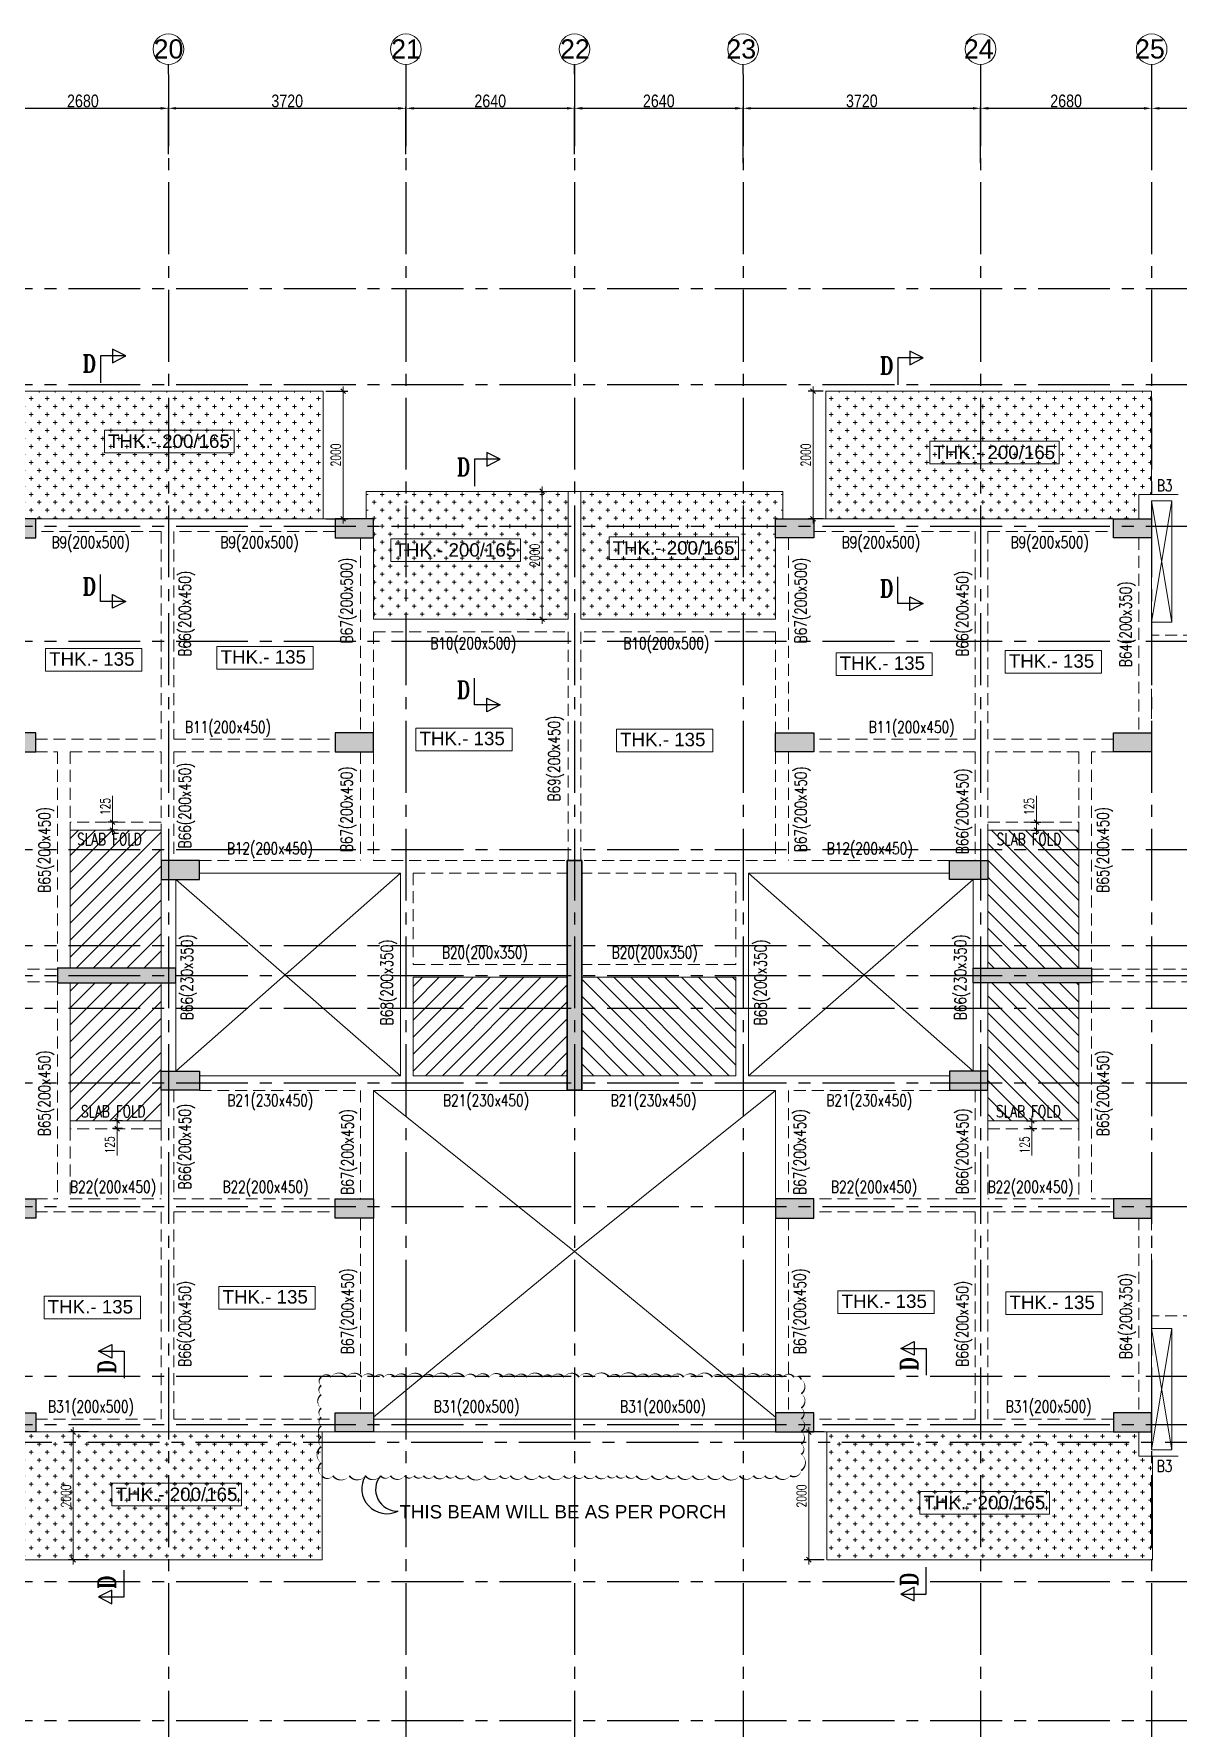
# Model space of a CAD drawing. Header units: millimetres. Extents: x 1255966 to 1543449, y 318653 to 465396.
# Drawn here: x 1395403 to 1413325, y 343870 to 370403 of the extents above; entities that cross this region are included whole.
import ezdxf
from ezdxf.enums import TextEntityAlignment as Align

# ---------------------------------------------------------------- set-up
doc = ezdxf.new("R2010")
doc.units = ezdxf.units.MM
doc.header["$LTSCALE"] = 500
doc.header["$MEASUREMENT"] = 0
doc.header["$PDMODE"] = 34
doc.linetypes.add('HIDDEN', pattern=[0.375, 0.25, -0.125])
doc.linetypes.add('Site$0$CENTER2', pattern=[1.125, 0.75, -0.125, 0.125, -0.125])
doc.layers.get('Defpoints').update_dxf_attribs({"lineweight": 0})
for name, color, linetype in [('3BEAM NO', 6, 'Continuous'), ('area -1', 10, 'Continuous'), ('GLASS', 5, 'Continuous'), ('GRID', 7, 'Continuous'), ('GRID DIM', 7, 'Continuous'), ('S-COLUMN-HATCH', 253, 'Continuous'), ('S-FRAMING PLAN', 4, 'Continuous'), ('sec', 31, 'Continuous'), ('T BEAM N', 3, 'Continuous'), ('TEXT-20', 3, 'Continuous'), ('TOWER AREA COLUMN.', 6, 'Continuous')]:
    doc.layers.add(name, color=color, linetype=linetype)
for name, color, linetype, lineweight in [('CALL', 1, 'Continuous', 18), ('CUT OUT', 1, 'Continuous', 13), ('dim-M', 1, 'Continuous', 15), ('GRID NO.', 7, 'Continuous', 20), ('HATCH', 1, 'Continuous', 5), ('TEXT 01', 3, 'Continuous', 15), ('TOWER AREA BEAM..', 3, 'Continuous', 20), ('TOWER COL HATCH', 253, 'Continuous', 20)]:
    doc.layers.add(name, color=color, linetype=linetype, lineweight=lineweight)
doc.layers.add('STAIR', color=7, linetype='Continuous', true_color=0x3f4f7f)
doc.styles.add('2MM', font='romans.shx', dxfattribs={"width": 0.7})
doc.styles.add('ABHI', font='arial.ttf')
doc.styles.add('D50', font='arial.ttf', dxfattribs={"width": 0.8})
doc.styles.add('RT', font='romant.shx', dxfattribs={"height": 8})
doc.styles.add('S-T', font='romans.shx')
doc.dimstyles.new('INNER DIM', dxfattribs={"dimtxt": 200, "dimasz": 120, "dimexe": 25, "dimexo": 25, "dimgap": 12, "dimtad": 1, "dimdec": 0, "dimrnd": 5, "dimzin": 0, "dimdsep": 46, "dimtxsty": 'D50', "dimcen": 0.09, "dimdle": 25, "dimclrt": 6, "dimadec": 0, "dimazin": 0, "dimtfac": 1, "dimtdec": 0, "dimtofl": 0, "dimtmove": 1, "dimatfit": 3, "dimfxl": 75, "dimtolj": 1, "dimtzin": 0, "dimarcsym": 0})
doc.dimstyles.new('RAJESH', dxfattribs={"dimtxt": 200, "dimasz": 180, "dimexe": 100, "dimexo": 250, "dimgap": 50, "dimtad": 2, "dimdec": 0, "dimzin": 1, "dimdsep": 46, "dimtxsty": '2MM', "dimblk": 'OBLIQUE', "dimcen": 0, "dimdle": 100, "dimclrd": 1, "dimclre": 1, "dimclrt": 3, "dimadec": 0, "dimazin": 0, "dimtfac": 1, "dimtdec": 0, "dimtix": 1, "dimtmove": 2, "dimatfit": 3, "dimfxl": 1, "dimtolj": 1, "dimlwd": -1, "dimarcsym": 0})
pattern_1 = [(90, (-1381890.62, -304839.69), (-125, 125), [62.5, -187.5]), (180, (-1381859.37, -304808.44), (-125, -125), [62.5, -187.5])]
pattern_2 = [(45, (-1381890.62, -304839.69), (-132.582521, 132.582521), [])]

# ---------------------------------------------------------------- blocks, each defined once
blk = doc.blocks.new('A$Ca8bcdc7a')
at = {"layer": 'HATCH', "ltscale": 10}
h = blk.add_hatch(dxfattribs=at)
h.set_pattern_fill('CROSS', color=1, scale=500, angle=90)
h.set_pattern_definition(pattern_1)
h.paths.add_polyline_path([(18045, 7280), (12940, 7280), (12940, 5660), (13140, 5660), (13140, 5280), (18045, 5280)])
h = blk.add_hatch(dxfattribs=at)
h.set_pattern_fill('CROSS', color=1, scale=500, angle=90)
h.set_pattern_definition(pattern_1)
h.paths.add_polyline_path([(21880, 5711), (18715, 5710), (18715, 5280), (18830, 5280), (18830, 3710), (21830, 3710), (21880, 3711)])
h = blk.add_hatch(dxfattribs=at)
h.set_pattern_fill('ANSI31', color=1, scale=1500)
h.set_pattern_definition(pattern_2)
h.paths.add_polyline_path([(15505, -1755), (15505, -370), (15505, -70), (15505, 405), (14080, 405), (14080, -1755)])
h = blk.add_hatch(dxfattribs=at)
h.set_pattern_fill('ANSI31', color=1, scale=1500)
h.set_pattern_definition(pattern_2)
h.paths.add_polyline_path([(14080, -4145), (15505, -4145), (15505, -3670), (15505, -3370), (15505, -1985), (14080, -1985)])
h = blk.add_hatch(dxfattribs=at)
h.set_pattern_fill('ANSI31', color=1, scale=1500)
h.set_pattern_definition(pattern_2)
h.paths.add_polyline_path([(21865, -3440), (21865, -1900), (19455, -1900), (19455, -3440)])
h = blk.add_hatch(dxfattribs=at)
h.set_pattern_fill('CROSS', color=1, scale=500, angle=90)
h.set_pattern_definition(pattern_1)
h.paths.add_polyline_path([(18030, -9020), (13140, -9020), (13140, -9400), (12925, -9400), (12925, -11020), (18030, -11020)])
at = {"layer": 'CUT OUT', "color": 1, "ltscale": 10}
for p, q in [((12625, 5560), (12940, 3660)), ((12940, 5560), (12625, 3660)), ((19255, -270), (15735, -3370)), ((15735, -370), (19255, -3440)), ((21980, -6195), (18830, -3670)), ((18830, -8790), (21980, -6195)), ((12940, -7400), (12625, -9300)), ((12625, -7400), (12940, -9300))]:
    blk.add_line(p, q, dxfattribs=at)
at = {"layer": 'S-FRAMING PLAN', "color": 3, "linetype": 'ByBlock', "lineweight": 20, "ltscale": 10}
for p, q in [((12526, 5660), (13140, 5660)), ((21880, 5710), (21880, 3710)), ((12625, 5560), (12625, 3660)), ((12625, 5560), (12940, 5560)), ((12940, 5280), (12940, 5560)), ((13540, 5280), (18230, 5280)), ((12940, 4980), (12940, 3660)), ((18830, 4980), (18830, 3710)), ((12625, 3660), (12940, 3660)), ((18830, 3710), (21880, 3710)), ((14080, 530), (14080, -1755)), ((15505, 405), (14080, 405)), ((15505, 405), (15505, -70)), ((15505, -370), (15505, -1755)), ((15735, -370), (15735, -1755)), ((16105, -270), (19255, -270)), ((19255, -270), (19255, -3440)), ((14080, -1985), (14080, -4270)), ((15505, -1985), (15505, -3370)), ((15735, -1985), (15735, -3370)), ((19455, -1900), (21865, -1900)), ((19455, -1900), (19455, -3440)), ((16105, -3440), (19255, -3440)), ((19455, -3440), (21865, -3440)), ((15505, -3670), (15505, -4270)), ((18830, -3670), (18830, -5370)), ((18830, -3670), (21865, -3670)), ((15505, -4145), (14080, -4145)), ((18830, -5670), (18830, -8720)), ((12625, -7400), (12625, -9300)), ((12625, -7400), (12940, -7400)), ((12940, -7400), (12940, -8720)), ((12940, -9300), (12940, -9020)), ((13540, -9020), (18230, -9020)), ((18830, -8820), (21980, -8820)), ((18830, -9020), (21980, -9020)), ((12525, -9400), (13140, -9400)), ((12625, -9300), (12940, -9300))]:
    blk.add_line(p, q, dxfattribs=at)
for points in [[(18045, 5280), (18045, 7280), (12940, 7280), (12940, 5660)], [(13140, 5660), (13140, 5280)], [(21980, 5710), (18715, 5710), (18715, 5280)], [(18030, -9020), (18030, -11020), (12925, -11020), (12925, -9400)], [(13140, -9400), (13140, -9020)]]:
    blk.add_lwpolyline(points, dxfattribs=at)
at = {"layer": 'TOWER AREA BEAM..', "color": 3, "linetype": 'HIDDEN', "ltscale": 1.5}
for p, q in [((15505, 5080), (13540, 5080)), ((15505, 5080), (15505, 1830)), ((18230, 5080), (15705, 5080)), ((15705, 5080), (15705, 1830)), ((13140, 4980), (13140, 1930)), ((18630, 4980), (18630, 1930)), ((10010, 3460), (12940, 3460)), ((12940, 3460), (12940, 1930)), ((18830, 3510), (21880, 3510)), ((18830, 3510), (18830, 1930)), ((21880, 3510), (21880, -70)), ((13540, 1830), (15505, 1830)), ((13540, 1630), (13880, 1630)), ((13880, 1630), (13880, -1755)), ((14080, 1630), (14080, 530)), ((14080, 1630), (15505, 1630)), ((15505, 1630), (15505, 405)), ((15705, 1830), (18230, 1830)), ((15705, 1630), (15705, -70)), ((15705, 1630), (18230, 1630)), ((18630, 1630), (18630, -70)), ((18830, 1630), (18830, -70)), ((15505, 530), (14080, 530)), ((16105, -70), (18630, -70)), ((18830, -70), (21865, -70)), ((19455, -270), (19455, -1700)), ((19455, -270), (21865, -270)), ((13880, -1770), (7089, -1770)), ((19455, -1700), (21865, -1700)), ((13880, -1970), (7089, -1970)), ((13880, -1985), (13880, -5370)), ((15705, -3670), (15705, -5370)), ((16105, -3670), (18630, -3670)), ((18630, -3670), (18630, -5370)), ((15505, -4270), (14080, -4270)), ((14080, -4270), (14080, -5370)), ((15505, -4270), (15505, -5370)), ((13540, -5370), (13880, -5370)), ((13540, -5570), (15505, -5570)), ((14080, -5370), (15505, -5370)), ((15505, -5570), (15505, -8820)), ((15705, -5370), (18230, -5370)), ((15705, -5570), (15705, -8820)), ((15705, -5570), (18230, -5570)), ((12940, -5670), (12940, -7200)), ((13140, -5670), (13140, -8720)), ((18630, -5670), (18630, -8720)), ((10010, -7200), (12940, -7200)), ((13540, -8820), (15505, -8820)), ((15705, -8820), (18230, -8820))]:
    blk.add_line(p, q, dxfattribs=at)
blk = doc.blocks.new('GRID MARK')
at = {"layer": 'GRID NO.', "const_width": 50}
blk.add_lwpolyline([(0, -541), (0, -891)], dxfattribs=at)
at = {"layer": 'GRID NO.'}
blk.add_circle((0, 0), 541, dxfattribs=at)
at = {"layer": 'GRID NO.', "style": 'D50', "width": 0.8}
blk.add_attdef('Y1', text='', height=500, dxfattribs=at).set_placement((-33, -267), align=Align.CENTER)
blk = doc.blocks.new('*D29')
at = {"layer": 'Defpoints', "color": 0, "linetype": 'Continuous', "transparency": 16777216}
for p in [(1397511, 258393), (1394831, 257871), (1397511, 257652)]:
    blk.add_point(p, dxfattribs=at)
at = {"layer": 'GRID DIM', "color": 0, "linetype": 'Continuous', "lineweight": -2, "transparency": 16777216}
for p, q in [((1394831, 257896), (1394831, 258418)), ((1397511, 257677), (1397511, 258418))]:
    blk.add_line(p, q, dxfattribs=at)
at = {"layer": 'GRID DIM', "linetype": 'Continuous', "lineweight": -2, "transparency": 16777216}
blk.add_line((1394951, 258393), (1397391, 258393), dxfattribs=at)
at = {"layer": 'GRID DIM', "linetype": 'Continuous', "transparency": 16777216}
for points in [[(1394951, 258413), (1394951, 258373), (1394831, 258393)], [(1397391, 258413), (1397391, 258373), (1397511, 258393)]]:
    blk.add_solid(points, dxfattribs=at)
at = {"layer": 'GRID DIM', "linetype": 'Continuous', "transparency": 16777216, "insert": (1396171, 258507), "char_height": 200, "attachment_point": 5, "style": 'D50'}
blk.add_mtext('\\A1;2680', dxfattribs=at)
blk = doc.blocks.new('*D30')
at = {"layer": 'Defpoints', "color": 0, "linetype": 'Continuous', "transparency": 16777216}
for p in [(1401231, 258393), (1397511, 257652), (1401231, 257652)]:
    blk.add_point(p, dxfattribs=at)
at = {"layer": 'GRID DIM', "color": 0, "linetype": 'Continuous', "lineweight": -2, "transparency": 16777216}
for p, q in [((1397511, 257677), (1397511, 258418)), ((1401231, 257677), (1401231, 258418))]:
    blk.add_line(p, q, dxfattribs=at)
at = {"layer": 'GRID DIM', "linetype": 'Continuous', "lineweight": -2, "transparency": 16777216}
blk.add_line((1397631, 258393), (1401111, 258393), dxfattribs=at)
at = {"layer": 'GRID DIM', "linetype": 'Continuous', "transparency": 16777216}
for points in [[(1397631, 258413), (1397631, 258373), (1397511, 258393)], [(1401111, 258413), (1401111, 258373), (1401231, 258393)]]:
    blk.add_solid(points, dxfattribs=at)
at = {"layer": 'GRID DIM', "linetype": 'Continuous', "transparency": 16777216, "insert": (1399371, 258507), "char_height": 200, "attachment_point": 5, "style": 'D50'}
blk.add_mtext('\\A1;3720', dxfattribs=at)
blk = doc.blocks.new('*D31')
at = {"layer": 'Defpoints', "color": 0, "linetype": 'Continuous', "transparency": 16777216}
for p in [(1403871, 258393), (1401231, 257652), (1403871, 257652)]:
    blk.add_point(p, dxfattribs=at)
at = {"layer": 'GRID DIM', "color": 0, "linetype": 'Continuous', "lineweight": -2, "transparency": 16777216}
for p, q in [((1401231, 257677), (1401231, 258418)), ((1403871, 257677), (1403871, 258418))]:
    blk.add_line(p, q, dxfattribs=at)
at = {"layer": 'GRID DIM', "linetype": 'Continuous', "lineweight": -2, "transparency": 16777216}
blk.add_line((1401351, 258393), (1403751, 258393), dxfattribs=at)
at = {"layer": 'GRID DIM', "linetype": 'Continuous', "transparency": 16777216}
for points in [[(1401351, 258413), (1401351, 258373), (1401231, 258393)], [(1403751, 258413), (1403751, 258373), (1403871, 258393)]]:
    blk.add_solid(points, dxfattribs=at)
at = {"layer": 'GRID DIM', "linetype": 'Continuous', "transparency": 16777216, "insert": (1402551, 258507), "char_height": 200, "attachment_point": 5, "style": 'D50'}
blk.add_mtext('\\A1;2640', dxfattribs=at)
blk = doc.blocks.new('*D32')
at = {"layer": 'Defpoints', "color": 0, "linetype": 'Continuous', "transparency": 16777216}
for p in [(1406511, 258393), (1403871, 257652), (1406511, 257510)]:
    blk.add_point(p, dxfattribs=at)
at = {"layer": 'GRID DIM', "color": 0, "linetype": 'Continuous', "lineweight": -2, "transparency": 16777216}
for p, q in [((1403871, 257677), (1403871, 258418)), ((1406511, 257535), (1406511, 258418))]:
    blk.add_line(p, q, dxfattribs=at)
at = {"layer": 'GRID DIM', "linetype": 'Continuous', "lineweight": -2, "transparency": 16777216}
blk.add_line((1403991, 258393), (1406391, 258393), dxfattribs=at)
at = {"layer": 'GRID DIM', "linetype": 'Continuous', "transparency": 16777216}
for points in [[(1403991, 258413), (1403991, 258373), (1403871, 258393)], [(1406391, 258413), (1406391, 258373), (1406511, 258393)]]:
    blk.add_solid(points, dxfattribs=at)
at = {"layer": 'GRID DIM', "linetype": 'Continuous', "transparency": 16777216, "insert": (1405191, 258507), "char_height": 200, "attachment_point": 5, "style": 'D50'}
blk.add_mtext('\\A1;2640', dxfattribs=at)
blk = doc.blocks.new('*D33')
at = {"layer": 'Defpoints', "color": 0, "linetype": 'Continuous', "transparency": 16777216}
for p in [(1410231, 258393), (1406511, 257510), (1410231, 257510)]:
    blk.add_point(p, dxfattribs=at)
at = {"layer": 'GRID DIM', "color": 0, "linetype": 'Continuous', "lineweight": -2, "transparency": 16777216}
for p, q in [((1406511, 257535), (1406511, 258418)), ((1410231, 257535), (1410231, 258418))]:
    blk.add_line(p, q, dxfattribs=at)
at = {"layer": 'GRID DIM', "linetype": 'Continuous', "lineweight": -2, "transparency": 16777216}
blk.add_line((1406631, 258393), (1410111, 258393), dxfattribs=at)
at = {"layer": 'GRID DIM', "linetype": 'Continuous', "transparency": 16777216}
for points in [[(1406631, 258413), (1406631, 258373), (1406511, 258393)], [(1410111, 258413), (1410111, 258373), (1410231, 258393)]]:
    blk.add_solid(points, dxfattribs=at)
at = {"layer": 'GRID DIM', "linetype": 'Continuous', "transparency": 16777216, "insert": (1408371, 258507), "char_height": 200, "attachment_point": 5, "style": 'D50'}
blk.add_mtext('\\A1;3720', dxfattribs=at)
blk = doc.blocks.new('*D34')
at = {"layer": 'Defpoints', "color": 0, "linetype": 'Continuous', "transparency": 16777216}
for p in [(1412911, 258393), (1410231, 257510), (1412911, 257510)]:
    blk.add_point(p, dxfattribs=at)
at = {"layer": 'GRID DIM', "color": 0, "linetype": 'Continuous', "lineweight": -2, "transparency": 16777216}
for p, q in [((1410231, 257535), (1410231, 258418)), ((1412911, 257535), (1412911, 258418))]:
    blk.add_line(p, q, dxfattribs=at)
at = {"layer": 'GRID DIM', "linetype": 'Continuous', "lineweight": -2, "transparency": 16777216}
blk.add_line((1410351, 258393), (1412791, 258393), dxfattribs=at)
at = {"layer": 'GRID DIM', "linetype": 'Continuous', "transparency": 16777216}
for points in [[(1410351, 258413), (1410351, 258373), (1410231, 258393)], [(1412791, 258413), (1412791, 258373), (1412911, 258393)]]:
    blk.add_solid(points, dxfattribs=at)
at = {"layer": 'GRID DIM', "linetype": 'Continuous', "transparency": 16777216, "insert": (1411571, 258507), "char_height": 200, "attachment_point": 5, "style": 'D50'}
blk.add_mtext('\\A1;2680', dxfattribs=at)
blk = doc.blocks.new('*D35')
at = {"layer": 'Defpoints', "color": 0, "linetype": 'Continuous', "transparency": 16777216}
for p in [(1416441, 258393), (1412911, 257510), (1416441, 257510)]:
    blk.add_point(p, dxfattribs=at)
at = {"layer": 'GRID DIM', "color": 0, "linetype": 'Continuous', "lineweight": -2, "transparency": 16777216}
for p, q in [((1412911, 257535), (1412911, 258418)), ((1416441, 257535), (1416441, 258418))]:
    blk.add_line(p, q, dxfattribs=at)
at = {"layer": 'GRID DIM', "linetype": 'Continuous', "lineweight": -2, "transparency": 16777216}
blk.add_line((1413031, 258393), (1416321, 258393), dxfattribs=at)
at = {"layer": 'GRID DIM', "linetype": 'Continuous', "transparency": 16777216}
for points in [[(1413031, 258413), (1413031, 258373), (1412911, 258393)], [(1416321, 258413), (1416321, 258373), (1416441, 258393)]]:
    blk.add_solid(points, dxfattribs=at)
at = {"layer": 'GRID DIM', "linetype": 'Continuous', "transparency": 16777216, "insert": (1414676, 258507), "char_height": 200, "attachment_point": 5, "style": 'D50'}
blk.add_mtext('\\A1;3530', dxfattribs=at)
blk = doc.blocks.new('_Oblique')
at = {"color": 0, "linetype": 'ByBlock', "lineweight": -2}
blk.add_line((-0.5, -0.5), (0.5, 0.5), dxfattribs=at)
blk = doc.blocks.new('*D79')
at = {"layer": 'Defpoints', "color": 0, "ltscale": 100, "transparency": 16777216}
for p in [(1396707, 353258), (1396829, 353383), (1396829, 353258)]:
    blk.add_point(p, dxfattribs=at)
at = {"layer": 'dim-M', "color": 1, "ltscale": 100, "transparency": 16777216}
for p, q in [((1396707, 353458), (1396707, 353183)), ((1396707, 352836), (1396707, 353258))]:
    blk.add_line(p, q, dxfattribs=at)
at = {"layer": 'dim-M', "color": 1, "lineweight": -2, "ltscale": 100, "transparency": 16777216}
for p, q in [((1396789, 353383), (1396632, 353383)), ((1396789, 353258), (1396632, 353258))]:
    blk.add_line(p, q, dxfattribs=at)
at = {"layer": 'dim-M', "color": 1, "ltscale": 100, "transparency": 16777216, "xscale": 75, "yscale": 75, "zscale": 75}
for p, rotation in [((1396707, 353383), 90), ((1396707, 353258), 270)]:
    blk.add_blockref('_Oblique', p, dxfattribs=dict(at, rotation=rotation))
at = {"layer": 'dim-M', "color": 3, "ltscale": 100, "transparency": 16777216, "insert": (1396592, 353003), "char_height": 150, "attachment_point": 5, "rotation": 90, "style": '2MM'}
blk.add_mtext('\\A1;125', dxfattribs=at)
blk = doc.blocks.new('*D80')
at = {"layer": 'Defpoints', "color": 0, "ltscale": 100, "transparency": 16777216}
for p in [(1396636, 357933), (1396758, 358058), (1396758, 357933)]:
    blk.add_point(p, dxfattribs=at)
at = {"layer": 'dim-M', "color": 1, "ltscale": 100, "transparency": 16777216}
for p, q in [((1396636, 358471), (1396636, 358058)), ((1396636, 358133), (1396636, 357858))]:
    blk.add_line(p, q, dxfattribs=at)
at = {"layer": 'dim-M', "color": 1, "lineweight": -2, "ltscale": 100, "transparency": 16777216}
for p, q in [((1396718, 358058), (1396561, 358058)), ((1396718, 357933), (1396561, 357933))]:
    blk.add_line(p, q, dxfattribs=at)
at = {"layer": 'dim-M', "color": 1, "ltscale": 100, "transparency": 16777216, "xscale": 75, "yscale": 75, "zscale": 75}
for p, rotation in [((1396636, 358058), 90), ((1396636, 357933), 270)]:
    blk.add_blockref('_Oblique', p, dxfattribs=dict(at, rotation=rotation))
at = {"layer": 'dim-M', "color": 3, "ltscale": 100, "transparency": 16777216, "insert": (1396521, 358303), "char_height": 150, "attachment_point": 5, "rotation": 90, "style": '2MM'}
blk.add_mtext('\\A1;125', dxfattribs=at)
blk = doc.blocks.new('*D83')
at = {"layer": 'Defpoints', "color": 0, "ltscale": 100, "transparency": 16777216}
for p in [(1410912, 353383), (1410912, 353258), (1411035, 353258)]:
    blk.add_point(p, dxfattribs=at)
at = {"layer": 'dim-M', "color": 1, "ltscale": 100, "transparency": 16777216}
for p, q in [((1411035, 353458), (1411035, 353183)), ((1411035, 352836), (1411035, 353258))]:
    blk.add_line(p, q, dxfattribs=at)
at = {"layer": 'dim-M', "color": 1, "lineweight": -2, "ltscale": 100, "transparency": 16777216}
for p, q in [((1410952, 353383), (1411110, 353383)), ((1410952, 353258), (1411110, 353258))]:
    blk.add_line(p, q, dxfattribs=at)
at = {"layer": 'dim-M', "color": 1, "ltscale": 100, "transparency": 16777216, "xscale": 75, "yscale": 75, "zscale": 75}
for p, rotation in [((1411035, 353383), 90), ((1411035, 353258), 270)]:
    blk.add_blockref('_Oblique', p, dxfattribs=dict(at, rotation=rotation))
at = {"layer": 'dim-M', "color": 3, "ltscale": 100, "transparency": 16777216, "insert": (1410920, 353003), "char_height": 150, "attachment_point": 5, "rotation": 90, "style": '2MM'}
blk.add_mtext('\\A1;125', dxfattribs=at)
blk = doc.blocks.new('*D82')
at = {"layer": 'Defpoints', "color": 0, "ltscale": 100, "transparency": 16777216}
for p in [(1410984, 358058), (1410984, 357933), (1411106, 357933)]:
    blk.add_point(p, dxfattribs=at)
at = {"layer": 'dim-M', "color": 1, "ltscale": 100, "transparency": 16777216}
for p, q in [((1411106, 358471), (1411106, 358058)), ((1411106, 358133), (1411106, 357858))]:
    blk.add_line(p, q, dxfattribs=at)
at = {"layer": 'dim-M', "color": 1, "lineweight": -2, "ltscale": 100, "transparency": 16777216}
for p, q in [((1411024, 358058), (1411181, 358058)), ((1411024, 357933), (1411181, 357933))]:
    blk.add_line(p, q, dxfattribs=at)
at = {"layer": 'dim-M', "color": 1, "ltscale": 100, "transparency": 16777216, "xscale": 75, "yscale": 75, "zscale": 75}
for p, rotation in [((1411106, 358058), 90), ((1411106, 357933), 270)]:
    blk.add_blockref('_Oblique', p, dxfattribs=dict(at, rotation=rotation))
at = {"layer": 'dim-M', "color": 3, "ltscale": 100, "transparency": 16777216, "insert": (1410991, 358303), "char_height": 150, "attachment_point": 5, "rotation": 90, "style": '2MM'}
blk.add_mtext('\\A1;125', dxfattribs=at)
blk = doc.blocks.new('3tgra')
at = {"layer": 'TOWER COL HATCH'}
h = blk.add_hatch(color=253, dxfattribs=at)
h.dxf.hatch_style = 1
h.paths.add_polyline_path([(1395431, 91122), (1395431, 91422), (1394831, 91422), (1394831, 91122)])
h = blk.add_hatch(color=253, dxfattribs=at)
h.dxf.hatch_style = 1
h.paths.add_polyline_path([(1400721, 91122), (1400721, 91422), (1400121, 91422), (1400121, 91122)])
h = blk.add_hatch(color=253, dxfattribs=at)
h.dxf.hatch_style = 1
h.paths.add_polyline_path([(1395431, 87772), (1395431, 88072), (1394831, 88072), (1394831, 87772)])
h = blk.add_hatch(color=253, dxfattribs=at)
h.dxf.hatch_style = 1
h.paths.add_polyline_path([(1400121, 88072), (1400121, 87772), (1400721, 87772), (1400721, 88072)])
h = blk.add_hatch(color=253, dxfattribs=at)
h.dxf.hatch_style = 1
h.paths.add_polyline_path([(1397996, 85772), (1397996, 86072), (1397396, 86072), (1397396, 85772)])
h = blk.add_hatch(color=253, dxfattribs=at)
h.dxf.hatch_style = 1
h.paths.add_polyline_path([(1403986, 82472), (1403986, 86072), (1403756, 86072), (1403756, 82472)])
h = blk.add_hatch(color=253, dxfattribs=at)
h.dxf.hatch_style = 1
h.paths.add_polyline_path([(1397626, 84387), (1395771, 84387), (1395771, 84157), (1397626, 84157)])
h = blk.add_hatch(color=253, dxfattribs=at)
h.dxf.hatch_style = 1
h.paths.add_polyline_path([(1397996, 82772), (1397996, 82472), (1397396, 82472), (1397396, 82772)])
h = blk.add_hatch(color=253, dxfattribs=at)
h.dxf.hatch_style = 1
h.paths.add_polyline_path([(1395431, 80772), (1395431, 80472), (1394831, 80472), (1394831, 80772)])
h = blk.add_hatch(color=253, dxfattribs=at)
h.dxf.hatch_style = 1
h.paths.add_polyline_path([(1400121, 80472), (1400121, 80772), (1400721, 80772), (1400721, 80472)])
h = blk.add_hatch(color=253, dxfattribs=at)
h.dxf.hatch_style = 1
h.paths.add_polyline_path([(1395431, 77422), (1395431, 77122), (1394831, 77122), (1394831, 77422)])
h = blk.add_hatch(color=253, dxfattribs=at)
h.dxf.hatch_style = 1
h.paths.add_polyline_path([(1400721, 77422), (1400721, 77122), (1400121, 77122), (1400121, 77422)])
at = {"layer": 'TOWER AREA COLUMN.', "color": 4}
for points in [[(1395431, 91122), (1395431, 91422), (1394831, 91422), (1394831, 91122)], [(1400721, 91122), (1400721, 91422), (1400121, 91422), (1400121, 91122)], [(1395431, 87772), (1395431, 88072), (1394831, 88072), (1394831, 87772)], [(1400121, 88072), (1400121, 87772), (1400721, 87772), (1400721, 88072)], [(1397996, 85772), (1397996, 86072), (1397396, 86072), (1397396, 85772)], [(1403986, 82472), (1403986, 86072), (1403756, 86072), (1403756, 82472)], [(1397626, 84387), (1395771, 84387), (1395771, 84157), (1397626, 84157)], [(1397996, 82772), (1397996, 82472), (1397396, 82472), (1397396, 82772)], [(1395431, 80772), (1395431, 80472), (1394831, 80472), (1394831, 80772)], [(1400121, 80472), (1400121, 80772), (1400721, 80772), (1400721, 80472)], [(1395431, 77422), (1395431, 77122), (1394831, 77122), (1394831, 77422)], [(1400721, 77422), (1400721, 77122), (1400121, 77122), (1400121, 77422)]]:
    blk.add_lwpolyline(points, close=True, dxfattribs=at)
blk = doc.blocks.new('*D480')
at = {"layer": 'Defpoints', "color": 0, "ltscale": 100, "transparency": 16777216}
for p in [(1399936, 364808), (1399936, 362808), (1400246, 362808)]:
    blk.add_point(p, dxfattribs=at)
at = {"layer": 'dim-M', "color": 1, "ltscale": 100, "transparency": 16777216}
blk.add_line((1400246, 364883), (1400246, 362733), dxfattribs=at)
at = {"layer": 'dim-M', "color": 1, "lineweight": -2, "ltscale": 100, "transparency": 16777216}
for p, q in [((1399976, 364808), (1400321, 364808)), ((1399976, 362808), (1400321, 362808))]:
    blk.add_line(p, q, dxfattribs=at)
at = {"layer": 'dim-M', "color": 1, "ltscale": 100, "transparency": 16777216, "xscale": 75, "yscale": 75, "zscale": 75}
for p, rotation in [((1400246, 364808), 90), ((1400246, 362808), 270)]:
    blk.add_blockref('_Oblique', p, dxfattribs=dict(at, rotation=rotation))
at = {"layer": 'dim-M', "color": 3, "ltscale": 100, "transparency": 16777216, "insert": (1400131, 363808), "char_height": 150, "attachment_point": 5, "rotation": 90, "style": '2MM'}
blk.add_mtext('\\A1;2000', dxfattribs=at)
blk = doc.blocks.new('*D481')
at = {"layer": 'Defpoints', "color": 0, "ltscale": 100, "transparency": 16777216}
for p in [(1403083, 363238), (1403083, 361238), (1403363, 361238)]:
    blk.add_point(p, dxfattribs=at)
at = {"layer": 'dim-M', "color": 1, "lineweight": -2, "ltscale": 100, "transparency": 16777216}
for p, q in [((1403123, 363238), (1403438, 363238)), ((1403123, 361238), (1403438, 361238))]:
    blk.add_line(p, q, dxfattribs=at)
at = {"layer": 'dim-M', "color": 1, "ltscale": 100, "transparency": 16777216}
blk.add_line((1403363, 363313), (1403363, 361163), dxfattribs=at)
at = {"layer": 'dim-M', "color": 1, "ltscale": 100, "transparency": 16777216, "xscale": 75, "yscale": 75, "zscale": 75}
for p, rotation in [((1403363, 363238), 90), ((1403363, 361238), 270)]:
    blk.add_blockref('_Oblique', p, dxfattribs=dict(at, rotation=rotation))
at = {"layer": 'dim-M', "color": 3, "ltscale": 100, "transparency": 16777216, "insert": (1403248, 362238), "char_height": 150, "attachment_point": 5, "rotation": 90, "style": '2MM'}
blk.add_mtext('\\A1;2000', dxfattribs=at)
blk = doc.blocks.new('*D482')
at = {"layer": 'Defpoints', "color": 0, "ltscale": 100, "transparency": 16777216}
for p in [(1407806, 364808), (1407607, 362808), (1407806, 362808)]:
    blk.add_point(p, dxfattribs=at)
at = {"layer": 'dim-M', "color": 1, "ltscale": 100, "transparency": 16777216}
blk.add_line((1407607, 364883), (1407607, 362733), dxfattribs=at)
at = {"layer": 'dim-M', "color": 1, "lineweight": -2, "ltscale": 100, "transparency": 16777216}
for p, q in [((1407766, 364808), (1407532, 364808)), ((1407766, 362808), (1407532, 362808))]:
    blk.add_line(p, q, dxfattribs=at)
at = {"layer": 'dim-M', "color": 1, "ltscale": 100, "transparency": 16777216, "xscale": 75, "yscale": 75, "zscale": 75}
for p, rotation in [((1407607, 364808), 90), ((1407607, 362808), 270)]:
    blk.add_blockref('_Oblique', p, dxfattribs=dict(at, rotation=rotation))
at = {"layer": 'dim-M', "color": 3, "ltscale": 100, "transparency": 16777216, "insert": (1407492, 363808), "char_height": 150, "attachment_point": 5, "rotation": 90, "style": '2MM'}
blk.add_mtext('\\A1;2000', dxfattribs=at)
blk = doc.blocks.new('*D528')
at = {"layer": 'Defpoints', "color": 0, "ltscale": 100, "transparency": 16777216}
for p in [(1407821, 348508), (1407541, 346508), (1407821, 346508)]:
    blk.add_point(p, dxfattribs=at)
at = {"layer": 'dim-M', "color": 1, "lineweight": -2, "ltscale": 100, "transparency": 16777216}
for p, q in [((1407781, 348508), (1407466, 348508)), ((1407781, 346508), (1407466, 346508))]:
    blk.add_line(p, q, dxfattribs=at)
at = {"layer": 'dim-M', "color": 1, "ltscale": 100, "transparency": 16777216}
blk.add_line((1407541, 348583), (1407541, 346433), dxfattribs=at)
at = {"layer": 'dim-M', "color": 1, "ltscale": 100, "transparency": 16777216, "xscale": 75, "yscale": 75, "zscale": 75}
for p, rotation in [((1407541, 348508), 90), ((1407541, 346508), 270)]:
    blk.add_blockref('_Oblique', p, dxfattribs=dict(at, rotation=rotation))
at = {"layer": 'dim-M', "color": 3, "ltscale": 100, "transparency": 16777216, "insert": (1407426, 347505), "char_height": 150, "attachment_point": 5, "rotation": 90, "style": '2MM'}
blk.add_mtext('\\A1;2000', dxfattribs=at)
blk = doc.blocks.new('*D529')
at = {"layer": 'Defpoints', "color": 0, "ltscale": 100, "transparency": 16777216}
for p in [(1396300, 348508), (1396020, 346508), (1396300, 346508)]:
    blk.add_point(p, dxfattribs=at)
at = {"layer": 'dim-M', "color": 1, "lineweight": -2, "ltscale": 100, "transparency": 16777216}
for p, q in [((1396260, 348508), (1395945, 348508)), ((1396260, 346508), (1395945, 346508))]:
    blk.add_line(p, q, dxfattribs=at)
at = {"layer": 'dim-M', "color": 1, "ltscale": 100, "transparency": 16777216}
blk.add_line((1396020, 348583), (1396020, 346433), dxfattribs=at)
at = {"layer": 'dim-M', "color": 1, "ltscale": 100, "transparency": 16777216, "xscale": 75, "yscale": 75, "zscale": 75}
for p, rotation in [((1396020, 348508), 90), ((1396020, 346508), 270)]:
    blk.add_blockref('_Oblique', p, dxfattribs=dict(at, rotation=rotation))
at = {"layer": 'dim-M', "color": 3, "ltscale": 100, "transparency": 16777216, "insert": (1395905, 347505), "char_height": 150, "attachment_point": 5, "rotation": 90, "style": '2MM'}
blk.add_mtext('\\A1;2000', dxfattribs=at)
blk = doc.blocks.new('A$C23cda4c2')
at = {"layer": 'CALL', "color": 7, "linetype": 'Continuous', "ltscale": 10}
blk.add_lwpolyline([(754, 0), (-754, 0), (-754, -355), (754, -355)], close=True, dxfattribs=at)
at = {"layer": 'TEXT 01', "color": 2, "linetype": 'Continuous', "style": 'ABHI'}
blk.add_text('THK.- 135', height=210, dxfattribs=at).set_placement((-697, -269, -4))
blk = doc.blocks.new('EEE')
at = {"layer": 'GRID', "color": 16, "linetype": 'Site$0$CENTER2', "ltscale": 3}
for points in [[(1397510.6, 258923.2), (1397510.6, 223711.9)], [(1401230.6, 258923.2), (1401230.6, 223711.9)], [(1403870.6, 258923.2), (1403870.6, 223711.9)], [(1406510.6, 258923.2), (1406510.6, 223711.9)], [(1410230.6, 258923.2), (1410230.6, 223711.9)], [(1412910.6, 258923.2), (1412910.6, 223711.9)], [(1363880.9, 255568.6), (1442964.5, 255568.6)], [(1363880.9, 254068.6), (1442964.5, 254068.6)], [(1363880.9, 251848.8), (1442964.5, 251848.8)], [(1363880.9, 250048.6), (1442964.5, 250048.6)], [(1363880.9, 246783.6), (1442964.5, 246783.6)], [(1363880.9, 245284), (1442964.5, 245284)], [(1363880.9, 244813.8), (1442964.5, 244813.8)], [(1363880.9, 244299), (1442964.5, 244299)], [(1363880.9, 243128.8), (1442964.5, 243128.8)], [(1363880.9, 241193.8), (1442964.5, 241193.8)], [(1363880.9, 238538.8), (1442964.5, 238538.8)], [(1363880.9, 237778.8), (1442964.5, 237778.8)], [(1363880.9, 236875.5), (1364185.2, 237504), (1442964.5, 237504)], [(1363880.9, 235324.1), (1442964.5, 235324.1)], [(1363880.9, 233143.8), (1442964.5, 233143.8)]]:
    blk.add_lwpolyline(points, dxfattribs=at)
at = {"layer": 'GRID NO.'}
ref = blk.add_blockref('GRID MARK', (1397510.6, 259318.5), dxfattribs=dict(at, xscale=0.4435200000032785, yscale=0.4435200000032785, zscale=0.4435200000032785))
ref.add_attrib('Y1', '20', dxfattribs={"height": 300, "style": 'D50'}).set_placement((1397511.7, 259172.9), align=Align.CENTER)
ref = blk.add_blockref('GRID MARK', (1401230.6, 259318.5), dxfattribs=dict(at, xscale=0.4435200000032785, yscale=0.4435200000032785, zscale=0.4435200000032785))
ref.add_attrib('Y1', '21', dxfattribs={"height": 300, "style": 'D50'}).set_placement((1401231.7, 259172.9), align=Align.CENTER)
ref = blk.add_blockref('GRID MARK', (1403870.6, 259318.5), dxfattribs=dict(at, xscale=-0.4435200000032785, yscale=0.4435200000032785, zscale=0.4435200000032785))
ref.add_attrib('Y1', '22', dxfattribs={"height": 300, "style": 'D50'}).set_placement((1403877.4, 259172.9), align=Align.CENTER)
ref = blk.add_blockref('GRID MARK', (1406510.6, 259318.5), dxfattribs=dict(at, xscale=-0.4435200000032785, yscale=0.4435200000032785, zscale=0.4435200000032785))
ref.add_attrib('Y1', '23', dxfattribs={"height": 300, "style": 'D50'}).set_placement((1406482.4, 259172.9), align=Align.CENTER)
ref = blk.add_blockref('GRID MARK', (1410230.6, 259318.5), dxfattribs=dict(at, xscale=-0.4435200000032785, yscale=0.4435200000032785, zscale=0.4435200000032785))
ref.add_attrib('Y1', '24', dxfattribs={"height": 300, "style": 'D50'}).set_placement((1410202.4, 259172.9), align=Align.CENTER)
ref = blk.add_blockref('GRID MARK', (1412910.6, 259318.5), dxfattribs=dict(at, xscale=-0.4435200000032785, yscale=0.4435200000032785, zscale=0.4435200000032785))
ref.add_attrib('Y1', '25', dxfattribs={"height": 300, "style": 'D50'}).set_placement((1412883, 259172.9), align=Align.CENTER)
at = {"layer": 'GRID DIM', "color": 0, "linetype": 'Continuous'}
for base, p1, p2, picture, middle in [((1397510.6, 258393.3), (1394830.6, 257871.3), (1397510.6, 257651.5), '*D29', (1396170.6, 258507.4)), ((1401230.6, 258393.3), (1397510.6, 257651.5), (1401230.6, 257651.5), '*D30', (1399370.6, 258507.5)), ((1403870.6, 258393.3), (1401230.6, 257651.5), (1403870.6, 257651.5), '*D31', (1402550.6, 258507.4)), ((1406510.6, 258393.3), (1403870.6, 257651.5), (1406510.6, 257509.7), '*D32', (1405190.6, 258507.4)), ((1410230.6, 258393.3), (1406510.6, 257509.7), (1410230.6, 257509.7), '*D33', (1408370.6, 258507.5)), ((1412910.6, 258393.3), (1410230.6, 257509.7), (1412910.6, 257509.7), '*D34', (1411570.6, 258507.4)), ((1416440.6, 258393.3), (1412910.6, 257509.7), (1416440.6, 257509.7), '*D35', (1414675.6, 258507.5))]:
    dim = blk.add_linear_dim(base=base, p1=p1, p2=p2, dimstyle='INNER DIM', override={"dimclrd": 256, "dimclrt": 256}, dxfattribs=at)
    dim.commit()
    dim.dimension.update_dxf_attribs({"geometry": picture, "text_midpoint": middle})

msp = doc.modelspace()

# ---------------------------------------------------------------- linework, layer by layer
at = {"layer": 'area -1', "color": 4}
msp.add_lwpolyline([(1399904.2, 349366.4, 0, 26.7, -0.5205671), (1400054.8, 349366.4, 0, 26.7, -0.5205671), (1400303.3, 349366.4, 0, 26.7, -0.5205671), (1400540.3, 349366.4, 0, 26.7, -0.5205671), (1400738.6, 349366.4, 0, 26.7, -0.5205671), (1400884.9, 349366.4, 0, 26.7, -0.5205671), (1401055.8, 349366.4, 0, 26.7, -0.5205671), (1401252.8, 349366.4, 0, 26.7, -0.5205671), (1401490.1, 349366.4, 0, 26.7, -0.5205671), (1401660.9, 349366.4, 0, 26.7, -0.5205671), (1401903.1, 349366.4, 0, 26.7, -0.5205671), (1402144.7, 349366.4, 0, 26.7, -0.5205671), (1402326.5, 349366.4, 0, 26.7, -0.5205671), (1402532.6, 349366.4, 0, 26.7, -0.5205671), (1402752.7, 349366.4, 0, 26.7, -0.5205671), (1402939.3, 349366.4, 0, 26.7, -0.5205671), (1403125.7, 349366.4, 0, 26.7, -0.5205671), (1403373.2, 349366.4, 0, 26.7, -0.5205671), (1403514.1, 349366.4, 0, 26.7, -0.5205671), (1403704.8, 349366.4, 0, 26.7, -0.5205671), (1403941.8, 349366.4, 0, 26.7, -0.5205671), (1404160.7, 349366.4, 0, 26.7, -0.5205671), (1404415.9, 349366.4, 0, 26.7, -0.5205671), (1404583.9, 349366.4, 0, 26.7, -0.5205671), (1404846, 349366.4, 0, 26.7, -0.5205671), (1405034.1, 349366.4, 0, 26.7, -0.5205671), (1405234.3, 349366.4, 0, 26.7, -0.5205671), (1405385.7, 349366.4, 0, 26.7, -0.5205671), (1405579.7, 349366.4, 0, 26.7, -0.5205671), (1405779.2, 349366.4, 0, 26.7, -0.5205671), (1406029.9, 349366.4, 0, 26.7, -0.5205671), (1406189.3, 349366.4, 0, 26.7, -0.5205671), (1406372.9, 349366.4, 0, 26.7, -0.5205671), (1406554.1, 349366.4, 0, 26.7, -0.5205671), (1406769.2, 349366.4, 0, 26.7, -0.5205671), (1406958.3, 349366.4, 0, 26.7, -0.5205671), (1407130.2, 349366.4, 0, 26.7, -0.5205671), (1407308.9, 349366.4, 0, 26.7, -0.5205671), (1407422.3, 349329.4, 0, 26.7, -0.5205671), (1407422.3, 349107.6, 0, 26.7, -0.5205671), (1407422.3, 348883.4, 0, 26.7, -0.5205671), (1407422.3, 348713.2, 0, 26.7, -0.5205671), (1407422.3, 348513.4, 0, 26.7, -0.5205671), (1407422.3, 348318.5, 0, 26.7, -0.5205671), (1407422.3, 348155.8, 0, 26.7, -0.5205671), (1407422.3, 347904.4, 0, 26.7, -0.5205671), (1407248.8, 347822.8, 0, 26.7, -0.5205671), (1407019.8, 347822.8, 0, 26.7, -0.5205671), (1406850, 347822.8, 0, 26.7, -0.5205671), (1406673.5, 347822.8, 0, 26.7, -0.5205671), (1406455.8, 347822.8, 0, 26.7, -0.5205671), (1406192.9, 347822.8, 0, 26.7, -0.5205671), (1405960.8, 347822.8, 0, 26.7, -0.5205671), (1405718.4, 347822.8, 0, 26.7, -0.5205671), (1405491.5, 347822.8, 0, 26.7, -0.5205671), (1405305.7, 347822.8, 0, 26.7, -0.5205671), (1405077.1, 347822.8, 0, 26.7, -0.5205671), (1404837.3, 347822.8, 0, 26.7, -0.5205671), (1404676.9, 347822.8, 0, 26.7, -0.5205671), (1404525.3, 347822.8, 0, 26.7, -0.5205671), (1404389, 347822.8, 0, 26.7, -0.5205671), (1404201.5, 347822.8, 0, 26.7, -0.5205671), (1404023.7, 347822.8, 0, 26.7, -0.5205671), (1403858.2, 347822.8, 0, 26.7, -0.5205671), (1403703.1, 347822.8, 0, 26.7, -0.5205671), (1403461.6, 347822.8, 0, 26.7, -0.5205671), (1403316.8, 347822.8, 0, 26.7, -0.5205671), (1403088.7, 347822.8, 0, 26.7, -0.5205671), (1402865.7, 347822.8, 0, 26.7, -0.5205671), (1402700.7, 347822.8, 0, 26.7, -0.5205671), (1402459.6, 347822.8, 0, 26.7, -0.5205671), (1402198.8, 347822.8, 0, 26.7, -0.5205671), (1402004.9, 347822.8, 0, 26.7, -0.5205671), (1401860, 347822.8, 0, 26.7, -0.5205671), (1401667.9, 347822.8, 0, 26.7, -0.5205671), (1401505.8, 347822.8, 0, 26.7, -0.5205671), (1401357.8, 347822.8, 0, 26.7, -0.5205671), (1401212.3, 347822.8, 0, 26.7, -0.5205671), (1400987, 347822.8, 0, 26.7, -0.5205671), (1400832.7, 347822.8, 0, 26.7, -0.5205671), (1400595, 347822.8, 0, 26.7, -0.5205671), (1400343.3, 347822.8, 0, 26.7, -0.5205671), (1400085.2, 347822.8, 0, 26.7, -0.5205671), (1399914.9, 347822.8, 0, 26.7, -0.5205671), (1399904.2, 348021.7, 0, 26.7, -0.5205671), (1399904.2, 348277.3, 0, 26.7, -0.5205671), (1399904.2, 348430.4, 0, 26.7, -0.5205671), (1399904.2, 348600.9, 0, 26.7, -0.5205671), (1399904.2, 348737.1, 0, 26.7, -0.5205671), (1399904.2, 348879.3, 0, 26.7, -0.5205671), (1399904.2, 349091.9, 0, 26.7, -0.5205671), (1399904.2, 349235.8, 0, 26.7, -0.5205671)], format="xyseb", close=True, dxfattribs=at)
at = {"layer": 'area -1', "color": 4, "ltscale": 10}
for centre, radius, start, end in [((1400932.5, 347620.7), 393.4, 149.08665, 296.20912), ((1401096.2, 347607.7), 340.2, 140.77415, 272.37585)]:
    msp.add_arc(centre, radius, start, end, dxfattribs=at)
at = {"layer": 'CALL', "color": 7, "linetype": 'Continuous', "ltscale": 10}
for points in [[(1398537.6, 364198.3), (1396507.5, 364198.3), (1396507.5, 363842.9), (1398537.6, 363842.9)], [(1411463.9, 364023.7), (1409433.9, 364023.7), (1409433.9, 363668.3), (1411463.9, 363668.3)], [(1403023.2, 362495.2), (1400993.2, 362495.2), (1400993.2, 362139.7), (1403023.2, 362139.7)], [(1406441, 362527.5), (1404411, 362527.5), (1404411, 362172), (1406441, 362172)], [(1398655.9, 347705.5), (1396625.9, 347705.5), (1396625.9, 347350.1), (1398655.9, 347350.1)], [(1411309.3, 347577), (1409279.3, 347577), (1409279.3, 347221.5), (1411309.3, 347221.5)]]:
    msp.add_lwpolyline(points, close=True, dxfattribs=at)
at = {"layer": 'sec', "color": 4}
for points in [[(1396842.8, 365359.9), (1396443.9, 365359.9), (1396443.9, 364939.8)], [(1396634.1, 365467), (1396634.1, 365252.7), (1396842.8, 365359.9), (1396634.1, 365467)], [(1409123.5, 365434.3), (1409123.5, 365220), (1409332.1, 365327.1), (1409123.5, 365434.3)], [(1409332.1, 365327.1), (1408933.2, 365327.1), (1408933.2, 364907.1)], [(1402496.1, 363847), (1402496.1, 363632.7), (1402704.8, 363739.9), (1402496.1, 363847)], [(1402704.8, 363739.9), (1402305.9, 363739.9), (1402305.9, 363319.9)], [(1396842.8, 361514), (1396443.9, 361514), (1396443.9, 361934)], [(1409332.1, 361481.2), (1408933.2, 361481.2), (1408933.2, 361901.3)], [(1396634.1, 361406.8), (1396634.1, 361621.1), (1396842.8, 361514), (1396634.1, 361406.8)], [(1409123.5, 361374.1), (1409123.5, 361588.4), (1409332.1, 361481.2), (1409123.5, 361374.1)], [(1402704.8, 359894), (1402305.9, 359894), (1402305.9, 360314)], [(1402496.1, 359786.8), (1402496.1, 360001.1), (1402704.8, 359894), (1402496.1, 359786.8)], [(1396624.4, 349878.1), (1396624.4, 349663.8), (1396415.7, 349771), (1396624.4, 349878.1)], [(1396415.7, 349771), (1396814.6, 349771), (1396814.6, 349350.9)], [(1409190, 349922.6), (1409190, 349708.4), (1408981.4, 349815.5), (1409190, 349922.6)], [(1408981.4, 349815.5), (1409380.3, 349815.5), (1409380.3, 349395.5)], [(1396415.7, 345925.1), (1396814.6, 345925.1), (1396814.6, 346345.1)], [(1408981.4, 345969.6), (1409380.3, 345969.6), (1409380.3, 346389.6)], [(1396624.4, 345817.9), (1396624.4, 346032.2), (1396415.7, 345925.1), (1396624.4, 345817.9)], [(1409190, 345862.4), (1409190, 346076.7), (1408981.4, 345969.6), (1409190, 345862.4)]]:
    msp.add_lwpolyline(points, dxfattribs=at)

# ---------------------------------------------------------------- block references
at = {"layer": 'CUT OUT', "color": 4}
msp.add_blockref('3tgra', (0, 271386.2), dxfattribs=at)
at = {"layer": 'CUT OUT', "color": 4, "xscale": -1}
msp.add_blockref('3tgra', (2807741.3, 271386.2), dxfattribs=at)
at = {"layer": 'GLASS', "color": 4, "ltscale": 10, "xscale": -1}
msp.add_blockref('A$Ca8bcdc7a', (1425850.6, 357527.7), dxfattribs=at)
at = {"layer": 'GRID', "color": 4}
msp.add_blockref('EEE', (0, 110844.1), dxfattribs=at)
at = {"layer": 'S-COLUMN-HATCH', "color": 4, "ltscale": 10}
msp.add_blockref('A$Ca8bcdc7a', (1381890.6, 357527.7), dxfattribs=at)
at = {"layer": 'STAIR', "color": 4, "ltscale": 10}
for p in [(1396338.7, 360776.9), (1399024.9, 360809.5), (1408721.1, 360712), (1411370.8, 360745), (1402139.8, 359532.2), (1405281.9, 359515.8), (1399054.7, 350788.1), (1396316.4, 350632.5), (1408750.1, 350719.1), (1411380.7, 350701.6)]:
    msp.add_blockref('A$C23cda4c2', p, dxfattribs=at)

# ---------------------------------------------------------------- texts
at = {"layer": '3BEAM NO', "color": 4, "lineweight": 0, "style": 'S-T', "width": 0.75}
for p in [(1396081.3, 357698, 2.2), (1410482.2, 357698, 2.2), (1396139.6, 353436.6, 2.2), (1410473.8, 353436.6, 2.2)]:
    msp.add_text('SLAB FOLD', height=185, dxfattribs=at).set_placement(p)
at = {"layer": 'T BEAM N', "color": 7, "lineweight": 0, "style": 'S-T', "width": 0.75}
for s, p in [('B3', (1412992, 363239.5)), ('B9(200x500)', (1395679.7, 362347.8)), ('B9(200x500)', (1398323.7, 362347.8)), ('B9(200x500)', (1408056.5, 362347.8)), ('B9(200x500)', (1410700.5, 362347.8)), ('B10(200x500)', (1401612, 360766.7)), ('B10(200x500)', (1404636.1, 360766.7)), ('B11(200x450)', (1397769.9, 359454.7)), ('B11(200x450)', (1408478.2, 359454.7)), ('B12(200x450)', (1398425.9, 357554.6)), ('B12(200x450)', (1407822.1, 357554.6)), ('B20(200x350)', (1401794.4, 355923.7)), ('B20(200x350)', (1404453.7, 355923.7)), ('B21(230x450)', (1398433.2, 353608.8)), ('B21(230x450)', (1401812.6, 353608.8)), ('B21(230x450)', (1404435.4, 353608.8)), ('B21(230x450)', (1407814.9, 353608.8)), ('B22(200x450)', (1395970.7, 352254.6)), ('B22(200x450)', (1398358.4, 352254.6)), ('B22(200x450)', (1407889.7, 352254.6)), ('B22(200x450)', (1410341.1, 352254.6)), ('B31(200x500)', (1395624.3, 348814.5)), ('B31(200x500)', (1401664, 348814.5)), ('B31(200x500)', (1404584, 348814.5)), ('B31(200x500)', (1410623.7, 348814.5)), ('B3', (1412990.1, 347881.6))]:
    msp.add_text(s, height=185, dxfattribs=at).set_placement(p)
for s, p in [('B67(200x500)', (1400393.5, 360858.6)), ('B67(200x500)', (1407506.3, 360858.6)), ('B66(200x450)', (1397860.9, 360652)), ('B66(200x450)', (1410038.9, 360652)), ('B64(200x350)', (1412595.4, 360485.3)), ('B69(200x450)', (1403643.5, 358382.7)), ('B66(200x450)', (1397860.9, 357648)), ('B67(200x450)', (1400393.5, 357589)), ('B67(200x450)', (1407506.3, 357589)), ('B66(200x450)', (1410038.9, 357557.8)), ('B65(200x450)', (1395660.2, 356953.2)), ('B65(200x450)', (1412239.6, 356953.2)), ('B66(230x350)', (1397892.4, 354957.7)), ('B68(200x350)', (1401023.7, 354878.3)), ('B68(200x350)', (1406876.1, 354878.3)), ('B66(230x350)', (1410007.4, 354957.7)), ('B65(200x450)', (1395660.2, 353140.7)), ('B65(200x450)', (1412239.6, 353140.7)), ('B66(200x450)', (1397860.9, 352305.7)), ('B67(200x450)', (1400407.4, 352222.9)), ('B67(200x450)', (1407492.5, 352222.9)), ('B66(200x450)', (1410038.9, 352232.2)), ('B67(200x450)', (1400407.4, 349728.7)), ('B67(200x450)', (1407492.5, 349728.7)), ('B66(200x450)', (1397860.9, 349531.5)), ('B66(200x450)', (1410038.9, 349531.5)), ('B64(200x350)', (1412599.5, 349651.4))]:
    msp.add_text(s, height=185, rotation=90, dxfattribs=at).set_placement(p)
at = {"layer": 'TEXT 01', "color": 2, "linetype": 'Continuous', "style": 'ABHI'}
for p in [(1396564.7, 363919.1, -4.5), (1409491.1, 363744.5, -4.5), (1401050.3, 362216, -4.5), (1404468.2, 362248.3, -4.5), (1396683, 347426.3, -4.5), (1409336.5, 347297.8, -4.5)]:
    msp.add_text('THK.- 200/165', height=210, dxfattribs=at).set_placement(p)
at = {"layer": 'TEXT 01', "color": 1, "linetype": 'Continuous', "style": 'ABHI'}
msp.add_text('THIS BEAM WILL BE AS PER PORCH', height=210, dxfattribs=at).set_placement((1401128.7, 347153.3, -4.5))
at = {"layer": 'TEXT-20', "color": 4, "lineweight": 20, "ltscale": 0.2, "style": 'RT', "width": 0.85}
for p in [(1396162, 365103.8), (1408651.3, 365071.1), (1402024, 363483.9), (1396162, 361614.5), (1408651.3, 361581.8), (1402024, 359994.5)]:
    msp.add_text('D', height=272.2, dxfattribs=at).set_placement(p)
for p in [(1396680.6, 349419.7), (1409246.3, 349464.3), (1409246.3, 346089.8), (1396680.6, 346045.3)]:
    msp.add_text('D', height=272.2, rotation=90, dxfattribs=at).set_placement(p)

# ---------------------------------------------------------------- dimensions: what is measured, and where the dimension line sits
at = {"layer": 'dim-M', "ltscale": 100}
for base, p1, p2, picture, middle in [((1400245.8, 362807.9), (1399935.6, 364807.9), (1399935.6, 362807.9), '*D480', (1400245.8, 363807.9)), ((1407607.2, 362807.9), (1407805.6, 364807.9), (1407805.6, 362807.9), '*D482', (1407607.2, 363807.9)), ((1403362.8, 361237.9), (1403082.9, 363237.9), (1403082.9, 361237.9), '*D481', (1403362.8, 362237.9)), ((1396635.5, 357932.9), (1396757.8, 358057.9), (1396757.8, 357932.9), '*D80', (1396758.8, 358303.4)), ((1411105.7, 357932.9), (1410983.5, 358057.9), (1410983.5, 357932.9), '*D82', (1410982.5, 358303.4)), ((1396706.7, 353257.9), (1396828.9, 353382.9), (1396828.9, 353257.9), '*D79', (1396749.1, 353003.4)), ((1411034.6, 353257.9), (1410912.3, 353382.9), (1410912.3, 353257.9), '*D83', (1410992.2, 353003.4)), ((1396020.4, 346507.9), (1396300.3, 348507.9), (1396300.3, 346507.9), '*D529', (1396020.4, 347505.4)), ((1407540.7, 346507.9), (1407820.6, 348507.9), (1407820.6, 346507.9), '*D528', (1407540.7, 347505.4))]:
    dim = msp.add_linear_dim(base=base, p1=p1, p2=p2, angle=90, dimstyle='RAJESH', override={"dimtxt": 150, "dimasz": 75, "dimexe": 75, "dimexo": 40, "dimgap": 40, "dimdle": 75, "dimtmove": 1}, dxfattribs=at)
    dim.commit()
    dim.dimension.update_dxf_attribs({"geometry": picture, "text_midpoint": middle, "dimtype": 160})

doc.saveas('drawing.dxf')
